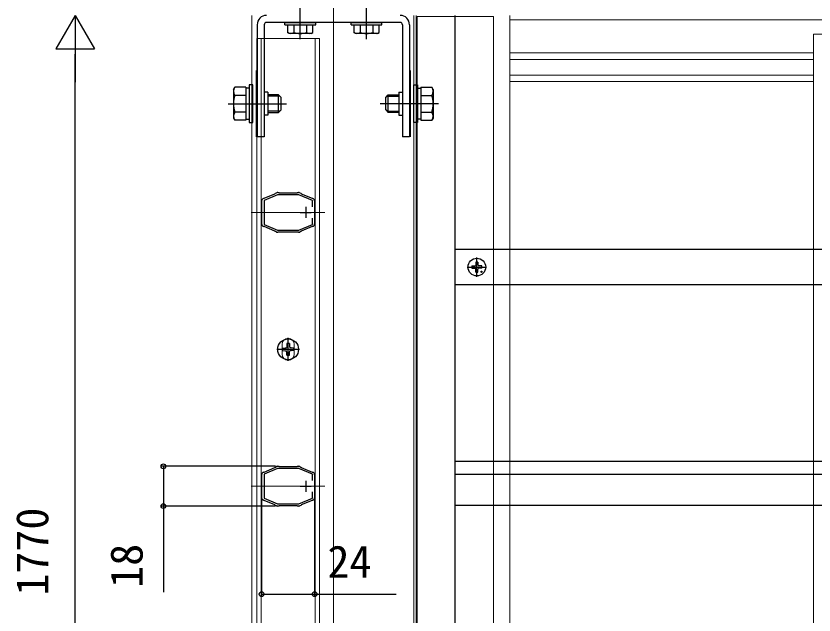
# Model space of a CAD drawing. Units: millimetres, scale not verified. Extents: x -875 to 875, y -1303 to 1296.
# Drawn here: x -427.8 to -66.2, y -718.9 to -447.6 of the extents above; entities that cross this region are included whole.
import ezdxf
from ezdxf.enums import TextEntityAlignment as Align

# ---------------------------------------------------------------- set-up
doc = ezdxf.new("R2010")
doc.units = ezdxf.units.MM
doc.header["$LTSCALE"] = 8
for name, color, linetype in [('0-2_YKK_11', 7, 'Continuous'), ('0-5_YKK_13', 4, 'Continuous'), ('0-6_YKK_D', 6, 'Continuous')]:
    doc.layers.add(name, color=color, linetype=linetype)
doc.layers.add('0-4_YKK_12', color=2, linetype='Continuous', lineweight=18)
doc.styles.add('ＭＳ ゴシック', font='')
doc.styles.get('ＭＳ ゴシック').set_extended_font_data('MS Gothic')

msp = doc.modelspace()

# ---------------------------------------------------------------- linework, layer by layer
at = {"layer": '0-2_YKK_11'}
for p, q in [((-296.494, -534.05), (-296.494, -539.05)), ((-298.994, -536.55), (-293.994, -536.55)), ((-298.994, -660.55), (-293.994, -660.55)), ((-296.494, -658.05), (-296.494, -663.05))]:
    msp.add_line(p, q, dxfattribs=at)
for points in [[(-315.712, -530.163), (-315.557, -530.147), (-315.42, -530.141), (-310.476, -528.062), (-310.373, -527.965), (-310.271, -527.867), (-309.794, -527.667)], [(-309.213, -527.55), (-308.695, -527.55), (-308.562, -527.6), (-308.43, -527.65), (-300.559, -527.65), (-300.427, -527.6), (-300.295, -527.55), (-299.777, -527.55)], [(-299.196, -527.667), (-298.719, -527.867), (-298.616, -527.965), (-298.514, -528.062), (-293.57, -530.141), (-293.433, -530.147), (-293.278, -530.162)], [(-316.395, -541.493), (-316.395, -531.607), (-316.442, -531.479), (-316.487, -531.33)], [(-293.495, -533.96), (-293.495, -531.148), (-299.677, -528.55), (-309.313, -528.55), (-315.395, -531.106), (-315.395, -541.994), (-309.314, -544.55), (-299.677, -544.55), (-293.495, -541.952), (-293.495, -539.14)], [(-292.502, -531.33), (-292.548, -531.479), (-292.595, -531.607), (-292.595, -541.493), (-292.548, -541.621), (-292.502, -541.77)], [(-316.487, -541.77), (-316.442, -541.622), (-316.395, -541.493)], [(-309.794, -545.433), (-310.271, -545.233), (-310.373, -545.135), (-310.476, -545.038), (-315.42, -542.959), (-315.557, -542.953), (-315.712, -542.938)], [(-299.777, -545.55), (-300.295, -545.55), (-300.427, -545.5), (-300.559, -545.45), (-308.43, -545.45), (-308.562, -545.5), (-308.695, -545.55), (-309.213, -545.55)], [(-293.278, -542.938), (-293.433, -542.953), (-293.57, -542.959), (-298.514, -545.038), (-298.616, -545.135), (-298.719, -545.233), (-299.196, -545.433)], [(-315.712, -654.163), (-315.557, -654.147), (-315.42, -654.141), (-310.476, -652.062), (-310.373, -651.965), (-310.271, -651.867), (-309.794, -651.667)], [(-293.495, -657.96), (-293.495, -655.148), (-299.677, -652.55), (-309.313, -652.55), (-315.395, -655.106), (-315.395, -665.994), (-309.314, -668.55), (-299.677, -668.55), (-293.495, -665.952), (-293.495, -663.14)], [(-309.213, -651.55), (-308.695, -651.55), (-308.562, -651.6), (-308.43, -651.65), (-300.559, -651.65), (-300.427, -651.6), (-300.295, -651.55), (-299.777, -651.55)], [(-299.196, -651.667), (-298.719, -651.867), (-298.616, -651.965), (-298.514, -652.062), (-293.57, -654.141), (-293.433, -654.147), (-293.278, -654.162)], [(-316.395, -665.493), (-316.395, -655.607), (-316.442, -655.479), (-316.487, -655.33)], [(-292.502, -655.33), (-292.548, -655.479), (-292.595, -655.607), (-292.595, -665.493), (-292.548, -665.621), (-292.502, -665.77)], [(-316.487, -665.77), (-316.442, -665.622), (-316.395, -665.493)], [(-309.794, -669.433), (-310.271, -669.233), (-310.373, -669.135), (-310.476, -669.038), (-315.42, -666.959), (-315.557, -666.953), (-315.712, -666.938)], [(-293.278, -666.938), (-293.433, -666.953), (-293.57, -666.959), (-298.514, -669.038), (-298.616, -669.135), (-298.719, -669.233), (-299.196, -669.433)], [(-299.777, -669.55), (-300.295, -669.55), (-300.427, -669.5), (-300.559, -669.45), (-308.43, -669.45), (-308.562, -669.5), (-308.695, -669.55), (-309.213, -669.55)]]:
    msp.add_lwpolyline(points, dxfattribs=at)
for centre, start, end in [((-309.213, -529.05), 89.99998, 112.78771), ((-299.777, -529.05), 67.21234, 90.00008), ((-314.995, -531.48), 118.55565, 174.26079), ((-293.995, -531.48), 5.73914, 61.44347), ((-314.995, -541.62), 185.73925, 241.44438), ((-293.995, -541.62), 298.55592, 354.26083), ((-309.213, -544.05), 247.21255, 270.00006), ((-299.777, -544.05), 270, 292.78773), ((-314.995, -655.48), 118.55565, 174.26079), ((-309.213, -653.05), 89.99998, 112.78771), ((-299.777, -653.05), 67.21234, 90.00008), ((-293.995, -655.48), 5.73914, 61.44347), ((-314.995, -665.62), 185.73925, 241.44438), ((-293.995, -665.62), 298.55592, 354.26083), ((-309.213, -668.05), 247.21255, 270.00006), ((-299.777, -668.05), 270, 292.78773)]:
    msp.add_arc(centre, 1.5, start, end, dxfattribs=at)
at = {"layer": '0-4_YKK_12'}
for p, q in [((-284, -310.35), (-284, -1104.85)), ((-321, -447.3), (-321, -1009.8)), ((-247.5, -447.3), (-247.5, -1009.8)), ((-246.5, -447.3), (-246.5, -1009.8)), ((-246, -447.8), (-246, -1011.3)), ((-211.5, -447.8), (-246, -447.8)), ((-211.5, -447.8), (-211.5, -1011.3)), ((-204, -447.3), (-204, -971.3)), ((136, -449.3), (-204, -449.3)), ((-66.5, -455.8), (-1.5, -455.8)), ((-66.5, -1007.8), (-66.5, -455.8)), ((-66.5, -464.3), (-204, -464.3)), ((-66.5, -467.3), (-204, -467.3)), ((-319, -502.3), (-319, -472.3)), ((-249, -502.3), (-249, -472.3)), ((-66.5, -474.3), (-204, -474.3)), ((-66.5, -477.3), (-204, -477.3)), ((-287.794, -536.55), (-321.194, -536.55)), ((-307.245, -600.8), (-307.245, -596.3)), ((-301.745, -600.8), (-301.745, -596.3)), ((-287.794, -660.55), (-321.194, -660.55))]:
    msp.add_line(p, q, dxfattribs=at)
at = {"layer": '0-4_YKK_12', "color": 3}
for p, q in [((-290.295, -457.8), (-318.695, -457.8)), ((-318.695, -457.8), (-318.695, -1009.3)), ((-316.695, -457.8), (-316.695, -1009.3)), ((-292.295, -457.8), (-292.295, -1009.3)), ((-290.295, -457.8), (-290.295, -1009.3))]:
    msp.add_line(p, q, dxfattribs=at)
at = {"layer": '0-4_YKK_12'}
for centre, start, end in [((-304.495, -596.3), 0, 180), ((-304.495, -600.8), 180, 0)]:
    msp.add_arc(centre, 2.75, start, end, dxfattribs=at)
at = {"layer": '0-5_YKK_13'}
for p, q in [((-299, -458), (-299, -359)), ((-269, -458), (-269, -359)), ((-229, -447.299), (-229, -990.8)), ((-318.5, -451.5), (-318.5, -502.3)), ((-315.3, -451.5), (-315.3, -502.3)), ((-253.7, -450.5), (-314.3, -450.5)), ((-306, -450.5), (-292, -450.5)), ((-306, -451.5), (-306, -450.5)), ((-306, -451.5), (-292, -451.5)), ((-304.75, -451.5), (-304.75, -455.069)), ((-304.75, -451.5), (-293.25, -451.5)), ((-301.887, -451.5), (-301.887, -455.053)), ((-296.113, -451.5), (-296.113, -455.053)), ((-293.25, -455.069), (-293.25, -451.5)), ((-292, -451.5), (-292, -450.5)), ((-276, -450.5), (-262, -450.5)), ((-276, -451.5), (-276, -450.5)), ((-276, -451.5), (-262, -451.5)), ((-274.75, -451.5), (-274.75, -455.069)), ((-274.75, -451.5), (-263.25, -451.5)), ((-271.887, -451.5), (-271.887, -455.053)), ((-266.113, -451.5), (-266.113, -455.053)), ((-263.25, -455.069), (-263.25, -451.5)), ((-262, -451.5), (-262, -450.5)), ((-252.7, -451.5), (-252.7, -502.3)), ((-249.5, -451.5), (-249.5, -502.3)), ((-304, -455.5), (-304.75, -455.067)), ((-294, -455.5), (-304, -455.5)), ((-294, -455.5), (-293.25, -455.067)), ((-274, -455.5), (-274.75, -455.067)), ((-264, -455.5), (-274, -455.5)), ((-264, -455.5), (-263.25, -455.067)), ((-329.2, -480.8), (-328.619, -479.794)), ((-329.2, -480.8), (-329.2, -493.8)), ((-323.7, -479.794), (-328.619, -479.794)), ((-323.7, -479.794), (-323.7, -494.806)), ((-322.1, -480.25), (-323.7, -480.25)), ((-245.9, -480.25), (-244.3, -480.25)), ((-244.3, -479.794), (-239.381, -479.794)), ((-244.3, -479.794), (-244.3, -494.806)), ((-238.8, -480.8), (-239.381, -479.794)), ((-238.8, -480.8), (-238.8, -493.8)), ((-323.7, -483.547), (-328.619, -483.547)), ((-323.7, -483.3), (-323.7, -491.3)), ((-313.7, -482.1), (-315.3, -482.1)), ((-313.7, -482.1), (-313.7, -492.5)), ((-308.9, -483.3), (-313.7, -483.3)), ((-308.252, -483.948), (-313.7, -483.948)), ((-308.9, -491.3), (-308.9, -483.3)), ((-307.7, -484.5), (-308.9, -483.3)), ((-260.3, -484.5), (-259.1, -483.3)), ((-259.748, -483.948), (-254.3, -483.948)), ((-259.1, -483.3), (-254.3, -483.3)), ((-259.1, -491.3), (-259.1, -483.3)), ((-254.3, -482.1), (-254.3, -492.5)), ((-254.3, -482.1), (-252.7, -482.1)), ((-244.3, -483.3), (-244.3, -491.3)), ((-244.3, -483.547), (-239.381, -483.547)), ((-331.7, -487.3), (-305.2, -487.3)), ((-307.7, -490.1), (-307.7, -484.5)), ((-236.3, -487.3), (-262.8, -487.3)), ((-260.3, -490.1), (-260.3, -484.5)), ((-323.7, -491.053), (-328.619, -491.053)), ((-308.252, -490.652), (-313.7, -490.652)), ((-313.7, -491.3), (-308.9, -491.3)), ((-307.7, -490.1), (-308.9, -491.3)), ((-260.3, -490.1), (-259.1, -491.3)), ((-259.748, -490.652), (-254.3, -490.652)), ((-254.3, -491.3), (-259.1, -491.3)), ((-244.3, -491.053), (-239.381, -491.053)), ((-329.2, -493.8), (-328.619, -494.806)), ((-323.7, -494.806), (-328.619, -494.806)), ((-323.7, -494.35), (-322.1, -494.35)), ((-313.7, -492.5), (-315.3, -492.5)), ((-254.3, -492.5), (-252.7, -492.5)), ((-244.3, -494.35), (-245.9, -494.35)), ((-244.3, -494.806), (-239.381, -494.806)), ((-238.8, -493.8), (-239.381, -494.806)), ((-315.3, -502.3), (-318.5, -502.3)), ((-249.5, -502.3), (-252.7, -502.3)), ((-211.5, -553.299), (-229, -553.299)), ((-219.519, -560.162), (-219.62, -560.679)), ((-219.5, -559.054), (-219.519, -560.162)), ((-219, -565.699), (-219, -556.899)), ((-218.5, -559.054), (-218.481, -560.162)), ((-218.481, -560.162), (-218.38, -560.679)), ((-223.4, -561.299), (-214.6, -561.299)), ((-221.245, -560.799), (-220.137, -560.78)), ((-221.245, -561.799), (-220.137, -561.818)), ((-220.137, -560.78), (-219.62, -560.679)), ((-220.137, -561.818), (-219.62, -561.919)), ((-219.519, -562.436), (-219.62, -561.919)), ((-219.5, -563.544), (-219.519, -562.436)), ((-218.5, -563.544), (-218.481, -562.436)), ((-218.481, -562.436), (-218.38, -561.919)), ((-217.863, -560.78), (-218.38, -560.679)), ((-217.863, -561.818), (-218.38, -561.919)), ((-216.755, -560.799), (-217.863, -560.78)), ((-216.755, -561.799), (-217.863, -561.818)), ((-211.5, -569.299), (-229, -569.299)), ((-305.083, -595.908), (-305.106, -597.212)), ((-304.495, -603.729), (-304.495, -593.371)), ((-303.906, -595.908), (-303.884, -597.212)), ((-309.674, -598.55), (-299.316, -598.55)), ((-307.137, -597.961), (-305.833, -597.939)), ((-307.137, -599.139), (-305.833, -599.161)), ((-305.833, -597.939), (-305.224, -597.82)), ((-305.833, -599.161), (-305.224, -599.28)), ((-305.106, -597.212), (-305.224, -597.82)), ((-305.106, -599.888), (-305.224, -599.28)), ((-305.083, -601.192), (-305.106, -599.888)), ((-303.906, -601.192), (-303.884, -599.888)), ((-303.884, -597.212), (-303.765, -597.82)), ((-303.884, -599.888), (-303.765, -599.28)), ((-303.156, -597.939), (-303.765, -597.82)), ((-303.156, -599.161), (-303.765, -599.28)), ((-301.852, -597.961), (-303.156, -597.939)), ((-301.852, -599.139), (-303.156, -599.161)), ((-211.5, -649.299), (-229, -649.299)), ((-211.5, -655.299), (-229, -655.299)), ((-211.5, -669.299), (-229, -669.299))]:
    msp.add_line(p, q, dxfattribs=at)
for points in [[(-320.5, -495.8), (-320.5, -478.8), (-322.1, -478.8), (-322.1, -495.8)], [(-247.5, -495.8), (-247.5, -478.8), (-245.9, -478.8), (-245.9, -495.8)]]:
    msp.add_lwpolyline(points, close=True, dxfattribs=at)
for points in [[(161, -553.299), (143.5, -553.299), (-211.5, -553.299)], [(161, -569.299), (143.5, -569.299), (-211.5, -569.299)], [(161, -649.299), (143.5, -649.299), (-211.5, -649.299)], [(161, -655.299), (143.5, -655.299), (-211.5, -655.299)], [(161, -669.299), (143.5, -669.299), (-211.5, -669.299)]]:
    msp.add_lwpolyline(points, dxfattribs=at)
for centre, radius in [((-219, -561.299), 4), ((-216.879, -563.42), 0.3), ((-304.495, -598.55), 4.708)]:
    msp.add_circle(centre, radius, dxfattribs=at)
for centre, radius, start, end in [((-314.3, -451.5), 4.2, 90, 180), ((-253.7, -451.5), 4.2, 360, 90), ((-314.3, -451.5), 1, 90, 180), ((-253.7, -451.5), 1, 360, 90), ((-303.33, -452.944), 2.556, 236.25178, 304.38425), ((-299, -445.947), 9.553, 252.41205, 287.58795), ((-294.67, -452.944), 2.556, 235.61575, 303.74822), ((-273.33, -452.944), 2.556, 236.25178, 304.38425), ((-269, -445.947), 9.553, 252.41205, 287.58795), ((-264.67, -452.944), 2.556, 235.61575, 303.74822), ((-325.877, -481.671), 3.323, 145.61575, 214.38425), ((-242.123, -481.671), 3.323, 325.61575, 34.38425), ((-316.781, -487.3), 12.419, 162.41205, 197.58795), ((-251.219, -487.3), 12.419, 342.41205, 17.58795), ((-325.877, -492.929), 3.323, 145.61575, 214.38425), ((-242.123, -492.929), 3.323, 325.61575, 34.38425), ((-219, -561.299), 2.3, 77.44414, 102.55586), ((-219, -561.299), 2.3, 167.44414, 192.55586), ((-219, -561.299), 2.3, 257.44414, 282.55586), ((-219, -561.299), 2.3, 347.44414, 12.55586), ((-304.495, -598.55), 2.707, 77.44414, 102.55586), ((-304.495, -598.55), 2.707, 167.44414, 192.55586), ((-304.495, -598.55), 2.707, 347.44414, 12.55586), ((-304.495, -598.55), 2.707, 257.44414, 282.55586)]:
    msp.add_arc(centre, radius, start, end, dxfattribs=at)
at = {"layer": '0-6_YKK_D'}
for p, q in [((-401, -447.3), (-409.75, -462.455)), ((-401, -447.3), (-392.25, -462.455)), ((-401, -447.3), (-401, -477.611)), ((-409.75, -462.455), (-392.25, -462.455)), ((-401, -1029.8), (-401, -464.8)), ((-310.213, -651.55), (-362, -651.55)), ((-316.487, -666.77), (-316.487, -710.45)), ((-292.502, -666.77), (-292.502, -710.45)), ((-310.213, -669.55), (-362, -669.55))]:
    msp.add_line(p, q, dxfattribs=at)
for points in [[(-361, -651.55), (-361, -669.55), (-361, -708.509)], [(-316.487, -709.45), (-292.502, -709.45), (-255.498, -709.45)]]:
    msp.add_lwpolyline(points, dxfattribs=at)
for centre in [(-361, -651.55), (-361, -669.55), (-316.487, -709.45), (-292.502, -709.45)]:
    msp.add_circle(centre, 1.075, dxfattribs=at)

# ---------------------------------------------------------------- texts
at = {"layer": '0-6_YKK_D', "style": 'ＭＳ ゴシック'}
for s, p in [('D＝870、1170、1470、1770', (-408.727, -909.8)), ('18', (-366, -706.577))]:
    msp.add_text(s, height=14.66, rotation=90, dxfattribs=at).set_placement(p, align=Align.BOTTOM_LEFT)
msp.add_text('24', height=14.66, dxfattribs=at).set_placement((-286.679, -706.45), align=Align.BOTTOM_LEFT)

doc.saveas('drawing.dxf')
